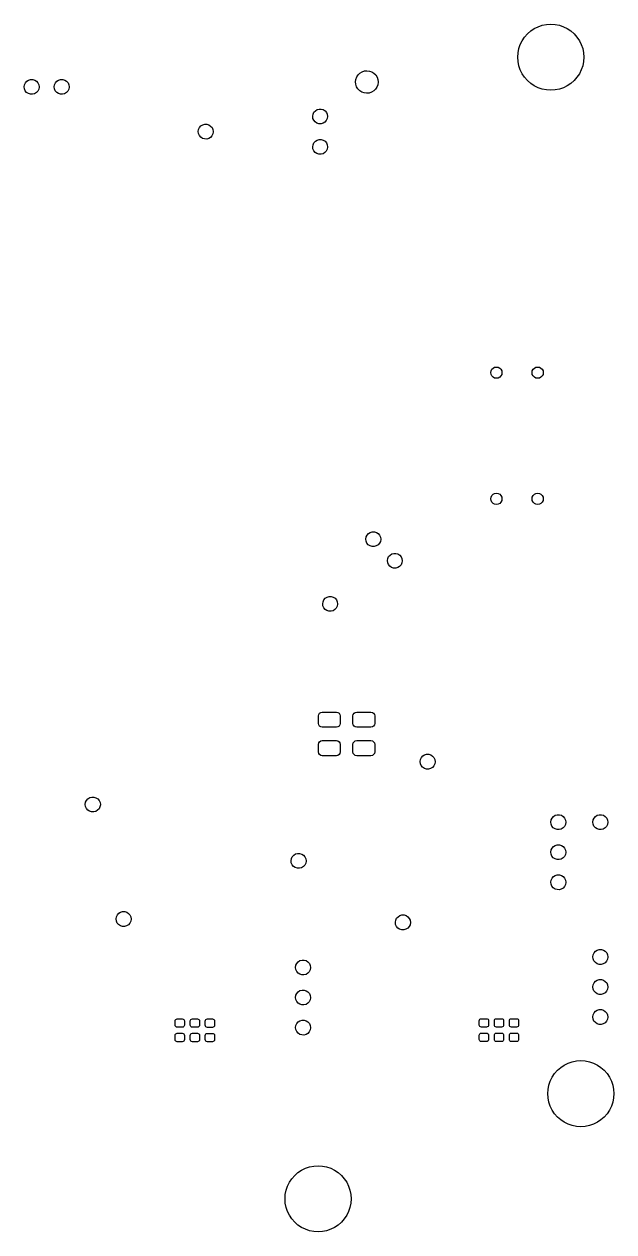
# Model space of a CAD drawing. Extents: x 1.04 to 4.2, y -7.23 to -4.07.
# Drawn here: x 2.655 to 4.201, y -7.232 to -4.067 of the extents above; entities that cross this region are included whole.
import ezdxf

# ---------------------------------------------------------------- set-up
doc = ezdxf.new("R2010")
doc.units = 0
doc.header["$MEASUREMENT"] = 0
doc.layers.add('BLACK', color=7, linetype='CONTINUOUS')

msp = doc.modelspace()

# ---------------------------------------------------------------- linework, layer by layer
at = {"layer": 'BLACK', "linetype": 'CONTINUOUS'}
for p, q in [((3.98271, -4.08483), (3.99213, -4.07853)), ((3.99213, -4.07853), (4.00229, -4.07352)), ((4.00229, -4.07352), (4.01302, -4.06988)), ((4.01302, -4.06988), (4.02413, -4.06767)), ((4.02413, -4.06767), (4.03543, -4.06693)), ((4.03543, -4.06693), (4.04674, -4.06767)), ((4.04674, -4.06767), (4.05785, -4.06988)), ((4.05785, -4.06988), (4.06858, -4.07352)), ((4.06858, -4.07352), (4.07874, -4.07853)), ((4.07874, -4.07853), (4.08816, -4.08483)), ((3.95541, -4.1204), (3.96042, -4.11024)), ((3.96042, -4.11024), (3.96672, -4.10082)), ((3.96672, -4.10082), (3.97419, -4.0923)), ((3.97419, -4.0923), (3.98271, -4.08483)), ((4.08816, -4.08483), (4.09668, -4.0923)), ((4.09668, -4.0923), (4.10415, -4.10082)), ((4.10415, -4.10082), (4.11044, -4.11024)), ((4.11044, -4.11024), (4.11545, -4.1204)), ((3.94882, -4.15354), (3.94956, -4.14224)), ((3.94956, -4.14224), (3.95177, -4.13113)), ((3.95177, -4.13113), (3.95541, -4.1204)), ((4.11545, -4.1204), (4.1191, -4.13113)), ((4.1191, -4.13113), (4.12131, -4.14224)), ((4.12131, -4.14224), (4.12205, -4.15354)), ((3.94956, -4.16485), (3.94882, -4.15354)), ((3.95177, -4.17596), (3.94956, -4.16485)), ((3.95541, -4.18669), (3.95177, -4.17596)), ((4.1191, -4.17596), (4.11545, -4.18669)), ((4.12131, -4.16485), (4.1191, -4.17596)), ((4.12205, -4.15354), (4.12131, -4.16485)), ((3.52445, -4.21156), (3.5267, -4.20537)), ((3.5267, -4.20537), (3.53027, -4.19984)), ((3.53027, -4.19984), (3.53497, -4.19524)), ((3.53497, -4.19524), (3.54058, -4.19179)), ((3.54058, -4.19179), (3.54681, -4.18967)), ((3.54681, -4.18967), (3.55336, -4.18898)), ((3.55336, -4.18898), (3.55989, -4.18976)), ((3.55989, -4.18976), (3.56609, -4.19196)), ((3.56609, -4.19196), (3.57165, -4.19549)), ((3.57165, -4.19549), (3.57629, -4.20016)), ((3.57629, -4.20016), (3.57978, -4.20575)), ((3.57978, -4.20575), (3.58194, -4.21196)), ((3.96042, -4.19685), (3.95541, -4.18669)), ((3.96672, -4.20627), (3.96042, -4.19685)), ((3.97419, -4.21479), (3.96672, -4.20627)), ((4.10415, -4.20627), (4.09668, -4.21479)), ((4.11044, -4.19685), (4.10415, -4.20627)), ((4.11545, -4.18669), (4.11044, -4.19685)), ((2.65453, -4.23106), (2.65539, -4.22554)), ((2.65525, -4.23659), (2.65453, -4.23106)), ((2.6575, -4.2417), (2.65525, -4.23659)), ((2.65539, -4.22554), (2.65776, -4.22049)), ((2.65776, -4.22049), (2.66145, -4.21631)), ((2.66145, -4.21631), (2.66617, -4.21333)), ((2.66617, -4.21333), (2.67154, -4.2118)), ((2.67154, -4.2118), (2.67712, -4.21183)), ((2.67712, -4.21183), (2.68247, -4.21343)), ((2.68247, -4.21343), (2.68715, -4.21647)), ((2.68715, -4.21647), (2.6908, -4.22069)), ((2.69297, -4.23728), (2.69053, -4.24231)), ((2.6908, -4.22069), (2.69311, -4.22577)), ((2.69389, -4.23178), (2.69297, -4.23728)), ((2.69311, -4.22577), (2.6939, -4.2313)), ((2.6939, -4.2313), (2.69389, -4.23178)), ((2.73327, -4.23106), (2.73413, -4.22554)), ((2.73399, -4.23659), (2.73327, -4.23106)), ((2.73624, -4.2417), (2.73399, -4.23659)), ((2.73413, -4.22554), (2.7365, -4.22049)), ((2.7365, -4.22049), (2.74019, -4.21631)), ((2.74019, -4.21631), (2.74491, -4.21333)), ((2.74491, -4.21333), (2.75028, -4.2118)), ((2.75028, -4.2118), (2.75586, -4.21183)), ((2.75586, -4.21183), (2.76121, -4.21343)), ((2.76121, -4.21343), (2.76589, -4.21647)), ((2.76589, -4.21647), (2.76954, -4.22069)), ((2.77171, -4.23728), (2.76927, -4.24231)), ((2.76954, -4.22069), (2.77185, -4.22577)), ((2.77263, -4.23178), (2.77171, -4.23728)), ((2.77185, -4.22577), (2.77264, -4.2313)), ((2.77264, -4.2313), (2.77263, -4.23178)), ((3.52362, -4.21809), (3.52445, -4.21156)), ((3.52427, -4.22464), (3.52362, -4.21809)), ((3.52635, -4.23089), (3.52427, -4.22464)), ((3.52976, -4.23652), (3.52635, -4.23089)), ((3.53433, -4.24126), (3.52976, -4.23652)), ((3.53984, -4.24486), (3.53433, -4.24126)), ((3.57577, -4.23748), (3.571, -4.24202)), ((3.57941, -4.232), (3.57577, -4.23748)), ((3.58175, -4.22585), (3.57941, -4.232)), ((3.58267, -4.21933), (3.58175, -4.22585)), ((3.58194, -4.21196), (3.58268, -4.2185)), ((3.58268, -4.2185), (3.58267, -4.21933)), ((3.98271, -4.22226), (3.97419, -4.21479)), ((3.99213, -4.22855), (3.98271, -4.22226)), ((4.00229, -4.23356), (3.99213, -4.22855)), ((4.01302, -4.23721), (4.00229, -4.23356)), ((4.02413, -4.23942), (4.01302, -4.23721)), ((4.03543, -4.24016), (4.02413, -4.23942)), ((4.04674, -4.23942), (4.03543, -4.24016)), ((4.05785, -4.23721), (4.04674, -4.23942)), ((4.06858, -4.23356), (4.05785, -4.23721)), ((4.07874, -4.22855), (4.06858, -4.23356)), ((4.08816, -4.22226), (4.07874, -4.22855)), ((4.09668, -4.21479), (4.08816, -4.22226)), ((2.66109, -4.24597), (2.6575, -4.2417)), ((2.66574, -4.24907), (2.66109, -4.24597)), ((2.67107, -4.25073), (2.66574, -4.24907)), ((2.67665, -4.25083), (2.67107, -4.25073)), ((2.68203, -4.24937), (2.67665, -4.25083)), ((2.68679, -4.24644), (2.68203, -4.24937)), ((2.69053, -4.24231), (2.68679, -4.24644)), ((2.73983, -4.24597), (2.73624, -4.2417)), ((2.74448, -4.24907), (2.73983, -4.24597)), ((2.74981, -4.25073), (2.74448, -4.24907)), ((2.75539, -4.25083), (2.74981, -4.25073)), ((2.76077, -4.24937), (2.75539, -4.25083)), ((2.76553, -4.24644), (2.76077, -4.24937)), ((2.76927, -4.24231), (2.76553, -4.24644)), ((3.54601, -4.24715), (3.53984, -4.24486)), ((3.55253, -4.24803), (3.54601, -4.24715)), ((3.55909, -4.24743), (3.55253, -4.24803)), ((3.56535, -4.24539), (3.55909, -4.24743)), ((3.571, -4.24202), (3.56535, -4.24539)), ((3.4112, -4.30843), (3.41205, -4.30297)), ((3.41205, -4.30297), (3.4144, -4.29796)), ((3.4144, -4.29796), (3.41807, -4.29381)), ((3.41807, -4.29381), (3.42274, -4.29086)), ((3.42274, -4.29086), (3.42806, -4.28934)), ((3.42806, -4.28934), (3.43359, -4.28938)), ((3.43359, -4.28938), (3.43889, -4.29096)), ((3.43889, -4.29096), (3.44353, -4.29397)), ((3.44353, -4.29397), (3.44714, -4.29816)), ((3.44714, -4.29816), (3.44943, -4.3032)), ((3.44943, -4.3032), (3.45022, -4.30867)), ((3.1144, -4.33792), (3.11807, -4.33378)), ((3.11807, -4.33378), (3.12274, -4.33082)), ((3.12274, -4.33082), (3.12806, -4.3293)), ((3.12806, -4.3293), (3.13359, -4.32934)), ((3.13359, -4.32934), (3.13889, -4.33092)), ((3.13889, -4.33092), (3.14353, -4.33393)), ((3.14353, -4.33393), (3.14714, -4.33812)), ((3.41192, -4.31392), (3.4112, -4.30843)), ((3.41415, -4.31898), (3.41192, -4.31392)), ((3.41771, -4.32321), (3.41415, -4.31898)), ((3.42231, -4.32628), (3.41771, -4.32321)), ((3.42759, -4.32793), (3.42231, -4.32628)), ((3.43312, -4.32803), (3.42759, -4.32793)), ((3.43846, -4.32657), (3.43312, -4.32803)), ((3.44317, -4.32368), (3.43846, -4.32657)), ((3.44688, -4.31958), (3.44317, -4.32368)), ((3.44929, -4.3146), (3.44688, -4.31958)), ((3.45021, -4.30915), (3.44929, -4.3146)), ((3.45022, -4.30867), (3.45021, -4.30915)), ((3.1112, -4.34839), (3.11205, -4.34293)), ((3.11192, -4.35388), (3.1112, -4.34839)), ((3.11415, -4.35894), (3.11192, -4.35388)), ((3.11205, -4.34293), (3.1144, -4.33792)), ((3.11771, -4.36317), (3.11415, -4.35894)), ((3.12231, -4.36624), (3.11771, -4.36317)), ((3.12759, -4.36789), (3.12231, -4.36624)), ((3.13312, -4.36799), (3.12759, -4.36789)), ((3.13846, -4.36653), (3.13312, -4.36799)), ((3.14317, -4.36364), (3.13846, -4.36653)), ((3.14688, -4.35954), (3.14317, -4.36364)), ((3.14929, -4.35456), (3.14688, -4.35954)), ((3.14714, -4.33812), (3.14943, -4.34316)), ((3.15021, -4.34911), (3.14929, -4.35456)), ((3.14943, -4.34316), (3.15022, -4.34863)), ((3.15022, -4.34863), (3.15021, -4.34911)), ((3.4112, -4.38835), (3.41205, -4.38289)), ((3.41192, -4.39384), (3.4112, -4.38835)), ((3.41415, -4.3989), (3.41192, -4.39384)), ((3.41205, -4.38289), (3.4144, -4.37788)), ((3.41771, -4.40313), (3.41415, -4.3989)), ((3.4144, -4.37788), (3.41807, -4.37374)), ((3.41807, -4.37374), (3.42274, -4.37078)), ((3.42274, -4.37078), (3.42806, -4.36926)), ((3.42806, -4.36926), (3.43359, -4.3693)), ((3.43359, -4.3693), (3.43889, -4.37088)), ((3.43889, -4.37088), (3.44353, -4.37389)), ((3.44688, -4.3995), (3.44317, -4.4036)), ((3.44353, -4.37389), (3.44714, -4.37808)), ((3.44929, -4.39452), (3.44688, -4.3995)), ((3.44714, -4.37808), (3.44943, -4.38312)), ((3.45021, -4.38907), (3.44929, -4.39452)), ((3.44943, -4.38312), (3.45022, -4.38859)), ((3.45022, -4.38859), (3.45021, -4.38907)), ((3.42231, -4.4062), (3.41771, -4.40313)), ((3.42759, -4.40785), (3.42231, -4.4062)), ((3.43312, -4.40795), (3.42759, -4.40785)), ((3.43846, -4.4065), (3.43312, -4.40795)), ((3.44317, -4.4036), (3.43846, -4.4065)), ((3.88077, -4.97164), (3.88404, -4.96837)), ((3.88404, -4.96837), (3.88815, -4.96627)), ((3.88815, -4.96627), (3.89272, -4.96555)), ((3.89272, -4.96555), (3.89728, -4.96627)), ((3.89728, -4.96627), (3.90139, -4.96837)), ((3.90139, -4.96837), (3.90466, -4.97164)), ((3.98904, -4.97164), (3.99231, -4.96837)), ((3.99231, -4.96837), (3.99642, -4.96627)), ((3.99642, -4.96627), (4.00098, -4.96555)), ((4.00098, -4.96555), (4.00555, -4.96627)), ((4.00555, -4.96627), (4.00966, -4.96837)), ((4.00966, -4.96837), (4.01293, -4.97164)), ((3.87795, -4.98031), (3.87868, -4.97575)), ((3.87868, -4.98488), (3.87795, -4.98031)), ((3.87868, -4.97575), (3.88077, -4.97164)), ((3.88077, -4.98899), (3.87868, -4.98488)), ((3.88404, -4.99226), (3.88077, -4.98899)), ((3.88815, -4.99436), (3.88404, -4.99226)), ((3.89272, -4.99508), (3.88815, -4.99436)), ((3.89728, -4.99436), (3.89272, -4.99508)), ((3.90139, -4.99226), (3.89728, -4.99436)), ((3.90466, -4.98899), (3.90139, -4.99226)), ((3.90466, -4.97164), (3.90676, -4.97575)), ((3.90676, -4.98488), (3.90466, -4.98899)), ((3.90676, -4.97575), (3.90748, -4.98031)), ((3.90748, -4.98031), (3.90676, -4.98488)), ((3.98622, -4.98031), (3.98694, -4.97575)), ((3.98694, -4.98488), (3.98622, -4.98031)), ((3.98694, -4.97575), (3.98904, -4.97164)), ((3.98904, -4.98899), (3.98694, -4.98488)), ((3.99231, -4.99226), (3.98904, -4.98899)), ((3.99642, -4.99436), (3.99231, -4.99226)), ((4.00098, -4.99508), (3.99642, -4.99436)), ((4.00555, -4.99436), (4.00098, -4.99508)), ((4.00966, -4.99226), (4.00555, -4.99436)), ((4.01293, -4.98899), (4.00966, -4.99226)), ((4.01293, -4.97164), (4.01503, -4.97575)), ((4.01503, -4.98488), (4.01293, -4.98899)), ((4.01503, -4.97575), (4.01575, -4.98031)), ((4.01575, -4.98031), (4.01503, -4.98488)), ((3.87795, -5.31102), (3.87868, -5.30646)), ((3.87868, -5.31559), (3.87795, -5.31102)), ((3.87868, -5.30646), (3.88077, -5.30235)), ((3.88077, -5.3197), (3.87868, -5.31559)), ((3.88077, -5.30235), (3.88404, -5.29908)), ((3.88404, -5.29908), (3.88815, -5.29698)), ((3.88815, -5.29698), (3.89272, -5.29626)), ((3.89272, -5.29626), (3.89728, -5.29698)), ((3.89728, -5.29698), (3.90139, -5.29908)), ((3.90139, -5.29908), (3.90466, -5.30235)), ((3.90466, -5.30235), (3.90676, -5.30646)), ((3.90676, -5.31559), (3.90466, -5.3197)), ((3.90676, -5.30646), (3.90748, -5.31102)), ((3.90748, -5.31102), (3.90676, -5.31559)), ((3.98622, -5.31102), (3.98694, -5.30646)), ((3.98694, -5.31559), (3.98622, -5.31102)), ((3.98694, -5.30646), (3.98904, -5.30235)), ((3.98904, -5.3197), (3.98694, -5.31559)), ((3.98904, -5.30235), (3.99231, -5.29908)), ((3.99231, -5.29908), (3.99642, -5.29698)), ((3.99642, -5.29698), (4.00098, -5.29626)), ((4.00098, -5.29626), (4.00555, -5.29698)), ((4.00555, -5.29698), (4.00966, -5.29908)), ((4.00966, -5.29908), (4.01293, -5.30235)), ((4.01293, -5.30235), (4.01503, -5.30646)), ((4.01503, -5.31559), (4.01293, -5.3197)), ((4.01503, -5.30646), (4.01575, -5.31102)), ((4.01575, -5.31102), (4.01503, -5.31559)), ((3.88404, -5.32297), (3.88077, -5.3197)), ((3.88815, -5.32506), (3.88404, -5.32297)), ((3.89272, -5.32579), (3.88815, -5.32506)), ((3.89728, -5.32506), (3.89272, -5.32579)), ((3.90139, -5.32297), (3.89728, -5.32506)), ((3.90466, -5.3197), (3.90139, -5.32297)), ((3.99231, -5.32297), (3.98904, -5.3197)), ((3.99642, -5.32506), (3.99231, -5.32297)), ((4.00098, -5.32579), (3.99642, -5.32506)), ((4.00555, -5.32506), (4.00098, -5.32579)), ((4.00966, -5.32297), (4.00555, -5.32506)), ((4.01293, -5.3197), (4.00966, -5.32297)), ((3.55051, -5.41654), (3.55136, -5.41108)), ((3.55136, -5.41108), (3.55371, -5.40607)), ((3.55371, -5.40607), (3.55737, -5.40192)), ((3.55737, -5.40192), (3.56205, -5.39897)), ((3.56205, -5.39897), (3.56737, -5.39745)), ((3.56737, -5.39745), (3.5729, -5.39749)), ((3.5729, -5.39749), (3.5782, -5.39907)), ((3.5782, -5.39907), (3.58284, -5.40208)), ((3.58284, -5.40208), (3.58645, -5.40627)), ((3.58645, -5.40627), (3.58874, -5.41131)), ((3.58874, -5.41131), (3.58952, -5.41678)), ((3.55122, -5.42203), (3.55051, -5.41654)), ((3.55345, -5.42709), (3.55122, -5.42203)), ((3.55701, -5.43132), (3.55345, -5.42709)), ((3.56161, -5.43439), (3.55701, -5.43132)), ((3.56689, -5.43604), (3.56161, -5.43439)), ((3.57242, -5.43614), (3.56689, -5.43604)), ((3.57776, -5.43468), (3.57242, -5.43614)), ((3.58247, -5.43179), (3.57776, -5.43468)), ((3.58619, -5.42769), (3.58247, -5.43179)), ((3.5886, -5.42271), (3.58619, -5.42769)), ((3.58952, -5.41726), (3.5886, -5.42271)), ((3.58952, -5.41678), (3.58952, -5.41726)), ((3.60702, -5.47306), (3.60787, -5.46759)), ((3.60774, -5.47854), (3.60702, -5.47306)), ((3.60787, -5.46759), (3.61022, -5.46258)), ((3.61022, -5.46258), (3.61388, -5.45844)), ((3.61388, -5.45844), (3.61856, -5.45549)), ((3.61856, -5.45549), (3.62388, -5.45397)), ((3.62388, -5.45397), (3.62941, -5.454)), ((3.62941, -5.454), (3.63471, -5.45558)), ((3.63471, -5.45558), (3.63935, -5.45859)), ((3.63935, -5.45859), (3.64296, -5.46278)), ((3.64296, -5.46278), (3.64525, -5.46782)), ((3.64603, -5.47377), (3.64511, -5.47922)), ((3.64525, -5.46782), (3.64603, -5.47329)), ((3.64603, -5.47329), (3.64603, -5.47377)), ((3.60996, -5.4836), (3.60774, -5.47854)), ((3.61352, -5.48784), (3.60996, -5.4836)), ((3.61813, -5.4909), (3.61352, -5.48784)), ((3.62341, -5.49255), (3.61813, -5.4909)), ((3.62894, -5.49265), (3.62341, -5.49255)), ((3.63427, -5.4912), (3.62894, -5.49265)), ((3.63899, -5.4883), (3.63427, -5.4912)), ((3.6427, -5.4842), (3.63899, -5.4883)), ((3.64511, -5.47922), (3.6427, -5.4842)), ((3.4442, -5.5716), (3.44888, -5.56865)), ((3.44888, -5.56865), (3.4542, -5.56713)), ((3.4542, -5.56713), (3.45973, -5.56717)), ((3.45973, -5.56717), (3.46503, -5.56875)), ((3.46503, -5.56875), (3.46967, -5.57176)), ((3.43734, -5.58622), (3.43819, -5.58076)), ((3.43806, -5.5917), (3.43734, -5.58622)), ((3.44029, -5.59677), (3.43806, -5.5917)), ((3.43819, -5.58076), (3.44054, -5.57575)), ((3.44385, -5.601), (3.44029, -5.59677)), ((3.44054, -5.57575), (3.4442, -5.5716)), ((3.44845, -5.60407), (3.44385, -5.601)), ((3.46931, -5.60147), (3.4646, -5.60436)), ((3.47302, -5.59737), (3.46931, -5.60147)), ((3.46967, -5.57176), (3.47328, -5.57595)), ((3.47543, -5.59239), (3.47302, -5.59737)), ((3.47328, -5.57595), (3.47557, -5.58098)), ((3.47635, -5.58694), (3.47543, -5.59239)), ((3.47557, -5.58098), (3.47636, -5.58646)), ((3.47636, -5.58646), (3.47635, -5.58694)), ((3.45373, -5.60572), (3.44845, -5.60407)), ((3.45926, -5.60582), (3.45373, -5.60572)), ((3.4646, -5.60436), (3.45926, -5.60582)), ((3.42618, -5.87992), (3.42693, -5.87615)), ((3.42618, -5.89961), (3.42618, -5.87992)), ((3.42693, -5.87615), (3.42906, -5.87296)), ((3.42906, -5.87296), (3.43226, -5.87083)), ((3.43226, -5.87083), (3.43602, -5.87008)), ((3.43602, -5.87008), (3.47343, -5.87008)), ((3.47343, -5.87008), (3.47719, -5.87083)), ((3.47719, -5.87083), (3.48038, -5.87296)), ((3.48038, -5.87296), (3.48252, -5.87615)), ((3.48252, -5.87615), (3.48327, -5.87992)), ((3.48327, -5.87992), (3.48327, -5.89961)), ((3.51673, -5.87992), (3.51748, -5.87615)), ((3.51673, -5.89961), (3.51673, -5.87992)), ((3.51748, -5.87615), (3.51962, -5.87296)), ((3.51962, -5.87296), (3.52281, -5.87083)), ((3.52281, -5.87083), (3.52657, -5.87008)), ((3.52657, -5.87008), (3.56398, -5.87008)), ((3.56398, -5.87008), (3.56774, -5.87083)), ((3.56774, -5.87083), (3.57094, -5.87296)), ((3.57094, -5.87296), (3.57307, -5.87615)), ((3.57307, -5.87615), (3.57382, -5.87992)), ((3.57382, -5.87992), (3.57382, -5.89961)), ((3.42693, -5.90337), (3.42618, -5.89961)), ((3.42906, -5.90657), (3.42693, -5.90337)), ((3.43226, -5.9087), (3.42906, -5.90657)), ((3.43602, -5.90945), (3.43226, -5.9087)), ((3.47343, -5.90945), (3.43602, -5.90945)), ((3.47719, -5.9087), (3.47343, -5.90945)), ((3.48038, -5.90657), (3.47719, -5.9087)), ((3.48252, -5.90337), (3.48038, -5.90657)), ((3.48327, -5.89961), (3.48252, -5.90337)), ((3.51748, -5.90337), (3.51673, -5.89961)), ((3.51962, -5.90657), (3.51748, -5.90337)), ((3.52281, -5.9087), (3.51962, -5.90657)), ((3.52657, -5.90945), (3.52281, -5.9087)), ((3.56398, -5.90945), (3.52657, -5.90945)), ((3.56774, -5.9087), (3.56398, -5.90945)), ((3.57094, -5.90657), (3.56774, -5.9087)), ((3.57307, -5.90337), (3.57094, -5.90657)), ((3.57382, -5.89961), (3.57307, -5.90337)), ((3.42693, -5.95096), (3.42906, -5.94776)), ((3.42906, -5.94776), (3.43226, -5.94563)), ((3.43226, -5.94563), (3.43602, -5.94488)), ((3.43602, -5.94488), (3.47343, -5.94488)), ((3.47343, -5.94488), (3.47719, -5.94563)), ((3.47719, -5.94563), (3.48038, -5.94776)), ((3.48038, -5.94776), (3.48252, -5.95096)), ((3.51748, -5.95096), (3.51962, -5.94776)), ((3.51962, -5.94776), (3.52281, -5.94563)), ((3.52281, -5.94563), (3.52657, -5.94488)), ((3.52657, -5.94488), (3.56398, -5.94488)), ((3.56398, -5.94488), (3.56774, -5.94563)), ((3.56774, -5.94563), (3.57094, -5.94776)), ((3.57094, -5.94776), (3.57307, -5.95096)), ((3.42618, -5.95472), (3.42693, -5.95096)), ((3.42618, -5.97441), (3.42618, -5.95472)), ((3.42693, -5.97818), (3.42618, -5.97441)), ((3.42906, -5.98137), (3.42693, -5.97818)), ((3.43226, -5.9835), (3.42906, -5.98137)), ((3.48038, -5.98137), (3.47719, -5.9835)), ((3.48252, -5.97818), (3.48038, -5.98137)), ((3.48252, -5.95096), (3.48327, -5.95472)), ((3.48327, -5.97441), (3.48252, -5.97818)), ((3.48327, -5.95472), (3.48327, -5.97441)), ((3.51673, -5.95472), (3.51748, -5.95096)), ((3.51673, -5.97441), (3.51673, -5.95472)), ((3.51748, -5.97818), (3.51673, -5.97441)), ((3.51962, -5.98137), (3.51748, -5.97818)), ((3.52281, -5.9835), (3.51962, -5.98137)), ((3.57094, -5.98137), (3.56774, -5.9835)), ((3.57307, -5.97818), (3.57094, -5.98137)), ((3.57307, -5.95096), (3.57382, -5.95472)), ((3.57382, -5.97441), (3.57307, -5.97818)), ((3.57382, -5.95472), (3.57382, -5.97441)), ((3.69984, -5.98501), (3.70456, -5.98203)), ((3.70456, -5.98203), (3.70993, -5.9805)), ((3.70993, -5.9805), (3.71551, -5.98053)), ((3.71551, -5.98053), (3.72086, -5.98213)), ((3.72086, -5.98213), (3.72554, -5.98517)), ((3.43602, -5.98425), (3.43226, -5.9835)), ((3.47343, -5.98425), (3.43602, -5.98425)), ((3.47719, -5.9835), (3.47343, -5.98425)), ((3.52657, -5.98425), (3.52281, -5.9835)), ((3.56398, -5.98425), (3.52657, -5.98425)), ((3.56774, -5.9835), (3.56398, -5.98425)), ((3.69291, -5.99976), (3.69377, -5.99424)), ((3.69364, -6.00529), (3.69291, -5.99976)), ((3.69589, -6.0104), (3.69364, -6.00529)), ((3.69377, -5.99424), (3.69615, -5.98919)), ((3.69948, -6.01467), (3.69589, -6.0104)), ((3.69615, -5.98919), (3.69984, -5.98501)), ((3.72892, -6.01101), (3.72517, -6.01515)), ((3.72554, -5.98517), (3.72918, -5.98939)), ((3.73135, -6.00598), (3.72892, -6.01101)), ((3.72918, -5.98939), (3.73149, -5.99448)), ((3.73228, -6.00048), (3.73135, -6.00598)), ((3.73149, -5.99448), (3.73228, -6)), ((3.73228, -6), (3.73228, -6.00048)), ((3.70412, -6.01777), (3.69948, -6.01467)), ((3.70945, -6.01943), (3.70412, -6.01777)), ((3.71503, -6.01953), (3.70945, -6.01943)), ((3.72042, -6.01807), (3.71503, -6.01953)), ((3.72517, -6.01515), (3.72042, -6.01807)), ((2.81496, -6.11196), (2.81582, -6.10645)), ((2.81582, -6.10645), (2.81819, -6.1014)), ((2.81819, -6.1014), (2.82189, -6.09721)), ((2.82189, -6.09721), (2.82661, -6.09424)), ((2.82661, -6.09424), (2.83197, -6.0927)), ((2.83197, -6.0927), (2.83756, -6.09274)), ((2.83756, -6.09274), (2.8429, -6.09434)), ((2.8429, -6.09434), (2.84759, -6.09737)), ((2.84759, -6.09737), (2.85123, -6.1016)), ((2.85123, -6.1016), (2.85354, -6.10668)), ((2.85354, -6.10668), (2.85433, -6.1122)), ((2.81569, -6.1175), (2.81496, -6.11196)), ((2.81793, -6.12261), (2.81569, -6.1175)), ((2.82152, -6.12688), (2.81793, -6.12261)), ((2.82617, -6.12997), (2.82152, -6.12688)), ((2.8315, -6.13164), (2.82617, -6.12997)), ((2.83708, -6.13174), (2.8315, -6.13164)), ((2.84246, -6.13027), (2.83708, -6.13174)), ((2.84722, -6.12735), (2.84246, -6.13027)), ((2.85097, -6.12321), (2.84722, -6.12735)), ((2.8534, -6.11819), (2.85097, -6.12321)), ((2.85432, -6.11269), (2.8534, -6.11819)), ((2.85433, -6.1122), (2.85432, -6.11269)), ((4.04236, -6.14347), (4.04708, -6.1405)), ((4.04708, -6.1405), (4.05245, -6.13896)), ((4.05245, -6.13896), (4.05803, -6.139)), ((4.05803, -6.139), (4.06338, -6.14059)), ((4.06338, -6.14059), (4.06806, -6.14363)), ((4.1526, -6.14347), (4.15732, -6.1405)), ((4.15732, -6.1405), (4.16268, -6.13896)), ((4.16268, -6.13896), (4.16826, -6.139)), ((4.16826, -6.139), (4.17361, -6.14059)), ((4.17361, -6.14059), (4.17829, -6.14363)), ((4.03543, -6.15822), (4.03629, -6.15271)), ((4.03616, -6.16376), (4.03543, -6.15822)), ((4.03841, -6.16887), (4.03616, -6.16376)), ((4.03629, -6.15271), (4.03867, -6.14766)), ((4.042, -6.17314), (4.03841, -6.16887)), ((4.03867, -6.14766), (4.04236, -6.14347)), ((4.07144, -6.16947), (4.06769, -6.17361)), ((4.06806, -6.14363), (4.0717, -6.14786)), ((4.07387, -6.16445), (4.07144, -6.16947)), ((4.0717, -6.14786), (4.07401, -6.15294)), ((4.0748, -6.15895), (4.07387, -6.16445)), ((4.07401, -6.15294), (4.0748, -6.15846)), ((4.0748, -6.15846), (4.0748, -6.15895)), ((4.14567, -6.15822), (4.14653, -6.15271)), ((4.14639, -6.16376), (4.14567, -6.15822)), ((4.14864, -6.16887), (4.14639, -6.16376)), ((4.14653, -6.15271), (4.1489, -6.14766)), ((4.15223, -6.17314), (4.14864, -6.16887)), ((4.1489, -6.14766), (4.1526, -6.14347)), ((4.18167, -6.16947), (4.17793, -6.17361)), ((4.17829, -6.14363), (4.18194, -6.14786)), ((4.18411, -6.16445), (4.18167, -6.16947)), ((4.18194, -6.14786), (4.18425, -6.15294)), ((4.18503, -6.15895), (4.18411, -6.16445)), ((4.18425, -6.15294), (4.18504, -6.15846)), ((4.18504, -6.15846), (4.18503, -6.15895)), ((4.04664, -6.17623), (4.042, -6.17314)), ((4.05197, -6.1779), (4.04664, -6.17623)), ((4.05755, -6.178), (4.05197, -6.1779)), ((4.06294, -6.17653), (4.05755, -6.178)), ((4.06769, -6.17361), (4.06294, -6.17653)), ((4.15688, -6.17623), (4.15223, -6.17314)), ((4.16221, -6.1779), (4.15688, -6.17623)), ((4.16779, -6.178), (4.16221, -6.1779)), ((4.17317, -6.17653), (4.16779, -6.178)), ((4.17793, -6.17361), (4.17317, -6.17653)), ((4.03543, -6.23696), (4.03629, -6.23145)), ((4.03629, -6.23145), (4.03867, -6.2264)), ((4.03867, -6.2264), (4.04236, -6.22221)), ((4.04236, -6.22221), (4.04708, -6.21924)), ((4.04708, -6.21924), (4.05245, -6.2177)), ((4.05245, -6.2177), (4.05803, -6.21774)), ((4.05803, -6.21774), (4.06338, -6.21934)), ((4.06338, -6.21934), (4.06806, -6.22237)), ((4.06806, -6.22237), (4.0717, -6.2266)), ((4.0717, -6.2266), (4.07401, -6.23168)), ((4.07401, -6.23168), (4.0748, -6.2372)), ((3.35433, -6.2596), (3.35519, -6.25409)), ((3.35506, -6.26514), (3.35433, -6.2596)), ((3.3573, -6.27024), (3.35506, -6.26514)), ((3.35519, -6.25409), (3.35756, -6.24904)), ((3.35756, -6.24904), (3.36126, -6.24485)), ((3.36126, -6.24485), (3.36598, -6.24187)), ((3.36598, -6.24187), (3.37134, -6.24034)), ((3.37134, -6.24034), (3.37693, -6.24037)), ((3.37693, -6.24037), (3.38227, -6.24197)), ((3.38227, -6.24197), (3.38696, -6.24501)), ((3.38696, -6.24501), (3.3906, -6.24924)), ((3.39277, -6.26583), (3.39034, -6.27085)), ((3.3906, -6.24924), (3.39291, -6.25432)), ((3.39369, -6.26032), (3.39277, -6.26583)), ((3.39291, -6.25432), (3.3937, -6.25984)), ((3.3937, -6.25984), (3.39369, -6.26032)), ((4.03616, -6.2425), (4.03543, -6.23696)), ((4.03841, -6.24761), (4.03616, -6.2425)), ((4.042, -6.25188), (4.03841, -6.24761)), ((4.04664, -6.25497), (4.042, -6.25188)), ((4.05197, -6.25664), (4.04664, -6.25497)), ((4.05755, -6.25674), (4.05197, -6.25664)), ((4.06294, -6.25527), (4.05755, -6.25674)), ((4.06769, -6.25235), (4.06294, -6.25527)), ((4.07144, -6.24821), (4.06769, -6.25235)), ((4.07387, -6.24319), (4.07144, -6.24821)), ((4.0748, -6.23769), (4.07387, -6.24319)), ((4.0748, -6.2372), (4.0748, -6.23769)), ((3.3609, -6.27452), (3.3573, -6.27024)), ((3.36554, -6.27761), (3.3609, -6.27452)), ((3.37087, -6.27927), (3.36554, -6.27761)), ((3.37645, -6.27938), (3.37087, -6.27927)), ((3.38183, -6.27791), (3.37645, -6.27938)), ((3.38659, -6.27499), (3.38183, -6.27791)), ((3.39034, -6.27085), (3.38659, -6.27499)), ((4.04236, -6.30095), (4.04708, -6.29798)), ((4.04708, -6.29798), (4.05245, -6.29644)), ((4.05245, -6.29644), (4.05803, -6.29648)), ((4.05803, -6.29648), (4.06338, -6.29808)), ((4.06338, -6.29808), (4.06806, -6.30111)), ((4.03543, -6.3157), (4.03629, -6.31019)), ((4.03616, -6.32124), (4.03543, -6.3157)), ((4.03841, -6.32635), (4.03616, -6.32124)), ((4.03629, -6.31019), (4.03867, -6.30514)), ((4.042, -6.33062), (4.03841, -6.32635)), ((4.03867, -6.30514), (4.04236, -6.30095)), ((4.04664, -6.33371), (4.042, -6.33062)), ((4.07144, -6.32695), (4.06769, -6.33109)), ((4.06806, -6.30111), (4.0717, -6.30534)), ((4.07387, -6.32193), (4.07144, -6.32695)), ((4.0717, -6.30534), (4.07401, -6.31042)), ((4.0748, -6.31643), (4.07387, -6.32193)), ((4.07401, -6.31042), (4.0748, -6.31594)), ((4.0748, -6.31594), (4.0748, -6.31643)), ((4.05197, -6.33538), (4.04664, -6.33371)), ((4.05755, -6.33548), (4.05197, -6.33538)), ((4.06294, -6.33401), (4.05755, -6.33548)), ((4.06769, -6.33109), (4.06294, -6.33401)), ((2.90732, -6.39443), (2.91268, -6.3929)), ((2.91268, -6.3929), (2.91826, -6.39293)), ((2.91826, -6.39293), (2.92361, -6.39453)), ((2.89567, -6.41216), (2.89653, -6.40665)), ((2.89639, -6.4177), (2.89567, -6.41216)), ((2.89864, -6.4228), (2.89639, -6.4177)), ((2.89653, -6.40665), (2.8989, -6.40159)), ((2.90223, -6.42708), (2.89864, -6.4228)), ((2.8989, -6.40159), (2.9026, -6.39741)), ((2.9026, -6.39741), (2.90732, -6.39443)), ((2.92361, -6.39453), (2.92829, -6.39757)), ((2.93167, -6.42341), (2.92793, -6.42755)), ((2.92829, -6.39757), (2.93194, -6.4018)), ((2.93411, -6.41839), (2.93167, -6.42341)), ((2.93194, -6.4018), (2.93425, -6.40688)), ((2.93503, -6.41288), (2.93411, -6.41839)), ((2.93425, -6.40688), (2.93504, -6.4124)), ((2.93504, -6.4124), (2.93503, -6.41288)), ((3.62795, -6.42102), (3.62881, -6.4155)), ((3.62868, -6.42655), (3.62795, -6.42102)), ((3.62881, -6.4155), (3.63118, -6.41045)), ((3.63118, -6.41045), (3.63488, -6.40627)), ((3.63488, -6.40627), (3.6396, -6.40329)), ((3.6396, -6.40329), (3.64497, -6.40176)), ((3.64497, -6.40176), (3.65055, -6.40179)), ((3.65055, -6.40179), (3.65589, -6.40339)), ((3.65589, -6.40339), (3.66058, -6.40643)), ((3.66058, -6.40643), (3.66422, -6.41065)), ((3.66422, -6.41065), (3.66653, -6.41573)), ((3.66732, -6.42174), (3.66639, -6.42724)), ((3.66653, -6.41573), (3.66732, -6.42126)), ((3.66732, -6.42126), (3.66732, -6.42174)), ((2.90688, -6.43017), (2.90223, -6.42708)), ((2.91221, -6.43183), (2.90688, -6.43017)), ((2.91779, -6.43194), (2.91221, -6.43183)), ((2.92317, -6.43047), (2.91779, -6.43194)), ((2.92793, -6.42755), (2.92317, -6.43047)), ((3.63093, -6.43166), (3.62868, -6.42655)), ((3.63452, -6.43593), (3.63093, -6.43166)), ((3.63916, -6.43903), (3.63452, -6.43593)), ((3.64449, -6.44069), (3.63916, -6.43903)), ((3.65007, -6.44079), (3.64449, -6.44069)), ((3.65546, -6.43933), (3.65007, -6.44079)), ((3.66021, -6.43641), (3.65546, -6.43933)), ((3.66396, -6.43227), (3.66021, -6.43641)), ((3.66639, -6.42724), (3.66396, -6.43227)), ((3.37779, -6.5214), (3.38316, -6.51987)), ((3.38316, -6.51987), (3.38874, -6.5199)), ((3.38874, -6.5199), (3.39408, -6.5215)), ((4.14567, -6.51157), (4.14653, -6.50606)), ((4.14639, -6.5171), (4.14567, -6.51157)), ((4.14864, -6.52221), (4.14639, -6.5171)), ((4.14653, -6.50606), (4.1489, -6.501)), ((4.1489, -6.501), (4.1526, -6.49682)), ((4.1526, -6.49682), (4.15732, -6.49384)), ((4.15732, -6.49384), (4.16268, -6.49231)), ((4.16268, -6.49231), (4.16826, -6.49234)), ((4.16826, -6.49234), (4.17361, -6.49394)), ((4.17361, -6.49394), (4.17829, -6.49698)), ((4.17829, -6.49698), (4.18194, -6.50121)), ((4.18411, -6.5178), (4.18167, -6.52282)), ((4.18194, -6.50121), (4.18425, -6.50629)), ((4.18503, -6.51229), (4.18411, -6.5178)), ((4.18425, -6.50629), (4.18504, -6.51181)), ((4.18504, -6.51181), (4.18503, -6.51229)), ((3.36614, -6.53913), (3.367, -6.53361)), ((3.36687, -6.54466), (3.36614, -6.53913)), ((3.36911, -6.54977), (3.36687, -6.54466)), ((3.367, -6.53361), (3.36937, -6.52856)), ((3.37271, -6.55404), (3.36911, -6.54977)), ((3.36937, -6.52856), (3.37307, -6.52438)), ((3.37307, -6.52438), (3.37779, -6.5214)), ((3.39408, -6.5215), (3.39877, -6.52454)), ((3.40215, -6.55038), (3.3984, -6.55452)), ((3.39877, -6.52454), (3.40241, -6.52876)), ((3.40458, -6.54535), (3.40215, -6.55038)), ((3.40241, -6.52876), (3.40472, -6.53385)), ((3.40551, -6.53985), (3.40458, -6.54535)), ((3.40472, -6.53385), (3.40551, -6.53937)), ((3.40551, -6.53937), (3.40551, -6.53985)), ((4.15223, -6.52649), (4.14864, -6.52221)), ((4.15688, -6.52958), (4.15223, -6.52649)), ((4.16221, -6.53124), (4.15688, -6.52958)), ((4.16779, -6.53135), (4.16221, -6.53124)), ((4.17317, -6.52988), (4.16779, -6.53135)), ((4.17793, -6.52696), (4.17317, -6.52988)), ((4.18167, -6.52282), (4.17793, -6.52696)), ((3.37735, -6.55714), (3.37271, -6.55404)), ((3.38268, -6.5588), (3.37735, -6.55714)), ((3.38826, -6.5589), (3.38268, -6.5588)), ((3.39364, -6.55744), (3.38826, -6.5589)), ((3.3984, -6.55452), (3.39364, -6.55744)), ((4.14653, -6.5848), (4.1489, -6.57974)), ((4.1489, -6.57974), (4.1526, -6.57556)), ((4.1526, -6.57556), (4.15732, -6.57258)), ((4.15732, -6.57258), (4.16268, -6.57105)), ((4.16268, -6.57105), (4.16826, -6.57108)), ((4.16826, -6.57108), (4.17361, -6.57268)), ((4.17361, -6.57268), (4.17829, -6.57572)), ((4.17829, -6.57572), (4.18194, -6.57995)), ((4.18194, -6.57995), (4.18425, -6.58503)), ((3.36614, -6.61787), (3.367, -6.61235)), ((3.367, -6.61235), (3.36937, -6.6073)), ((3.36937, -6.6073), (3.37307, -6.60312)), ((3.37307, -6.60312), (3.37779, -6.60014)), ((3.37779, -6.60014), (3.38316, -6.59861)), ((3.38316, -6.59861), (3.38874, -6.59864)), ((3.38874, -6.59864), (3.39408, -6.60024)), ((3.39408, -6.60024), (3.39877, -6.60328)), ((3.39877, -6.60328), (3.40241, -6.6075)), ((3.40241, -6.6075), (3.40472, -6.61259)), ((3.40472, -6.61259), (3.40551, -6.61811)), ((4.14567, -6.59031), (4.14653, -6.5848)), ((4.14639, -6.59584), (4.14567, -6.59031)), ((4.14864, -6.60095), (4.14639, -6.59584)), ((4.15223, -6.60523), (4.14864, -6.60095)), ((4.15688, -6.60832), (4.15223, -6.60523)), ((4.16221, -6.60998), (4.15688, -6.60832)), ((4.16779, -6.61009), (4.16221, -6.60998)), ((4.17317, -6.60862), (4.16779, -6.61009)), ((4.17793, -6.6057), (4.17317, -6.60862)), ((4.18167, -6.60156), (4.17793, -6.6057)), ((4.18411, -6.59654), (4.18167, -6.60156)), ((4.18503, -6.59103), (4.18411, -6.59654)), ((4.18425, -6.58503), (4.18504, -6.59055)), ((4.18504, -6.59055), (4.18503, -6.59103)), ((3.36687, -6.6234), (3.36614, -6.61787)), ((3.36911, -6.62851), (3.36687, -6.6234)), ((3.37271, -6.63278), (3.36911, -6.62851)), ((3.37735, -6.63588), (3.37271, -6.63278)), ((3.38268, -6.63754), (3.37735, -6.63588)), ((3.38826, -6.63764), (3.38268, -6.63754)), ((3.39364, -6.63618), (3.38826, -6.63764)), ((3.3984, -6.63326), (3.39364, -6.63618)), ((3.40215, -6.62912), (3.3984, -6.63326)), ((3.40458, -6.6241), (3.40215, -6.62912)), ((3.40551, -6.61859), (3.40458, -6.6241)), ((3.40551, -6.61811), (3.40551, -6.61859)), ((3.05039, -6.67953), (3.05081, -6.67742)), ((3.05081, -6.67742), (3.05201, -6.67563)), ((3.05201, -6.67563), (3.0538, -6.67444)), ((3.0538, -6.67444), (3.05591, -6.67402)), ((3.05591, -6.67402), (3.06929, -6.67402)), ((3.06929, -6.67402), (3.0714, -6.67444)), ((3.0714, -6.67444), (3.07319, -6.67563)), ((3.07319, -6.67563), (3.07438, -6.67742)), ((3.07438, -6.67742), (3.0748, -6.67953)), ((3.09016, -6.67953), (3.09058, -6.67742)), ((3.09058, -6.67742), (3.09177, -6.67563)), ((3.09177, -6.67563), (3.09356, -6.67444)), ((3.09356, -6.67444), (3.09567, -6.67402)), ((3.09567, -6.67402), (3.10906, -6.67402)), ((3.10906, -6.67402), (3.11116, -6.67444)), ((3.11116, -6.67444), (3.11295, -6.67563)), ((3.11295, -6.67563), (3.11415, -6.67742)), ((3.11415, -6.67742), (3.11457, -6.67953)), ((3.12953, -6.67972), (3.12995, -6.67762)), ((3.12995, -6.67762), (3.13114, -6.67583)), ((3.13114, -6.67583), (3.13293, -6.67463)), ((3.13293, -6.67463), (3.13504, -6.67421)), ((3.13504, -6.67421), (3.14843, -6.67421)), ((3.14843, -6.67421), (3.15053, -6.67463)), ((3.15053, -6.67463), (3.15232, -6.67583)), ((3.15232, -6.67583), (3.15352, -6.67762)), ((3.15352, -6.67762), (3.15394, -6.67972)), ((3.37307, -6.68186), (3.37779, -6.67888)), ((3.37779, -6.67888), (3.38316, -6.67735)), ((3.38316, -6.67735), (3.38874, -6.67738)), ((3.38874, -6.67738), (3.39408, -6.67898)), ((3.84803, -6.67913), (3.84845, -6.67702)), ((3.84845, -6.67702), (3.84965, -6.67524)), ((3.84965, -6.67524), (3.85143, -6.67404)), ((3.85143, -6.67404), (3.85354, -6.67362)), ((3.85354, -6.67362), (3.86693, -6.67362)), ((3.86693, -6.67362), (3.86904, -6.67404)), ((3.86904, -6.67404), (3.87083, -6.67524)), ((3.87083, -6.67524), (3.87202, -6.67702)), ((3.87202, -6.67702), (3.87244, -6.67913)), ((3.8874, -6.67913), (3.88782, -6.67702)), ((3.88782, -6.67702), (3.88902, -6.67524)), ((3.88902, -6.67524), (3.8908, -6.67404)), ((3.8908, -6.67404), (3.89291, -6.67362)), ((3.89291, -6.67362), (3.9063, -6.67362)), ((3.9063, -6.67362), (3.90841, -6.67404)), ((3.90841, -6.67404), (3.9102, -6.67524)), ((3.9102, -6.67524), (3.91139, -6.67702)), ((3.91139, -6.67702), (3.91181, -6.67913)), ((3.92677, -6.67913), (3.92719, -6.67702)), ((3.92719, -6.67702), (3.92839, -6.67524)), ((3.92839, -6.67524), (3.93017, -6.67404)), ((3.93017, -6.67404), (3.93228, -6.67362)), ((3.93228, -6.67362), (3.94567, -6.67362)), ((3.94567, -6.67362), (3.94778, -6.67404)), ((3.94778, -6.67404), (3.94957, -6.67524)), ((3.94957, -6.67524), (3.95076, -6.67702)), ((3.95076, -6.67702), (3.95118, -6.67913)), ((4.14567, -6.66905), (4.14653, -6.66354)), ((4.14639, -6.67459), (4.14567, -6.66905)), ((4.14864, -6.67969), (4.14639, -6.67459)), ((4.14653, -6.66354), (4.1489, -6.65848)), ((4.1489, -6.65848), (4.1526, -6.6543)), ((4.1526, -6.6543), (4.15732, -6.65132)), ((4.15732, -6.65132), (4.16268, -6.64979)), ((4.16268, -6.64979), (4.16826, -6.64982)), ((4.16826, -6.64982), (4.17361, -6.65142)), ((4.17361, -6.65142), (4.17829, -6.65446)), ((4.17829, -6.65446), (4.18194, -6.65869)), ((4.18411, -6.67528), (4.18167, -6.6803)), ((4.18194, -6.65869), (4.18425, -6.66377)), ((4.18503, -6.66977), (4.18411, -6.67528)), ((4.18425, -6.66377), (4.18504, -6.66929)), ((4.18504, -6.66929), (4.18503, -6.66977)), ((3.05039, -6.69055), (3.05039, -6.67953)), ((3.05081, -6.69266), (3.05039, -6.69055)), ((3.05201, -6.69445), (3.05081, -6.69266)), ((3.0538, -6.69564), (3.05201, -6.69445)), ((3.05591, -6.69606), (3.0538, -6.69564)), ((3.06929, -6.69606), (3.05591, -6.69606)), ((3.0714, -6.69564), (3.06929, -6.69606)), ((3.07319, -6.69445), (3.0714, -6.69564)), ((3.07438, -6.69266), (3.07319, -6.69445)), ((3.0748, -6.69055), (3.07438, -6.69266)), ((3.0748, -6.67953), (3.0748, -6.69055)), ((3.09016, -6.69055), (3.09016, -6.67953)), ((3.09058, -6.69266), (3.09016, -6.69055)), ((3.09177, -6.69445), (3.09058, -6.69266)), ((3.09356, -6.69564), (3.09177, -6.69445)), ((3.09567, -6.69606), (3.09356, -6.69564)), ((3.10906, -6.69606), (3.09567, -6.69606)), ((3.11116, -6.69564), (3.10906, -6.69606)), ((3.11295, -6.69445), (3.11116, -6.69564)), ((3.11415, -6.69266), (3.11295, -6.69445)), ((3.11457, -6.69055), (3.11415, -6.69266)), ((3.11457, -6.67953), (3.11457, -6.69055)), ((3.12953, -6.69075), (3.12953, -6.67972)), ((3.12995, -6.69286), (3.12953, -6.69075)), ((3.13114, -6.69465), (3.12995, -6.69286)), ((3.13293, -6.69584), (3.13114, -6.69465)), ((3.13504, -6.69626), (3.13293, -6.69584)), ((3.14843, -6.69626), (3.13504, -6.69626)), ((3.15053, -6.69584), (3.14843, -6.69626)), ((3.15232, -6.69465), (3.15053, -6.69584)), ((3.15352, -6.69286), (3.15232, -6.69465)), ((3.15394, -6.69075), (3.15352, -6.69286)), ((3.15394, -6.67972), (3.15394, -6.69075)), ((3.36614, -6.69661), (3.367, -6.6911)), ((3.36687, -6.70214), (3.36614, -6.69661)), ((3.36911, -6.70725), (3.36687, -6.70214)), ((3.367, -6.6911), (3.36937, -6.68604)), ((3.37271, -6.71153), (3.36911, -6.70725)), ((3.36937, -6.68604), (3.37307, -6.68186)), ((3.39408, -6.67898), (3.39877, -6.68202)), ((3.40215, -6.70786), (3.3984, -6.712)), ((3.39877, -6.68202), (3.40241, -6.68624)), ((3.40458, -6.70284), (3.40215, -6.70786)), ((3.40241, -6.68624), (3.40472, -6.69133)), ((3.40551, -6.69733), (3.40458, -6.70284)), ((3.40472, -6.69133), (3.40551, -6.69685)), ((3.40551, -6.69685), (3.40551, -6.69733)), ((3.84803, -6.69016), (3.84803, -6.67913)), ((3.84845, -6.69227), (3.84803, -6.69016)), ((3.84965, -6.69405), (3.84845, -6.69227)), ((3.85143, -6.69525), (3.84965, -6.69405)), ((3.85354, -6.69567), (3.85143, -6.69525)), ((3.86693, -6.69567), (3.85354, -6.69567)), ((3.86904, -6.69525), (3.86693, -6.69567)), ((3.87083, -6.69405), (3.86904, -6.69525)), ((3.87202, -6.69227), (3.87083, -6.69405)), ((3.87244, -6.69016), (3.87202, -6.69227)), ((3.87244, -6.67913), (3.87244, -6.69016)), ((3.8874, -6.69016), (3.8874, -6.67913)), ((3.88782, -6.69227), (3.8874, -6.69016)), ((3.88902, -6.69405), (3.88782, -6.69227)), ((3.8908, -6.69525), (3.88902, -6.69405)), ((3.89291, -6.69567), (3.8908, -6.69525)), ((3.9063, -6.69567), (3.89291, -6.69567)), ((3.90841, -6.69525), (3.9063, -6.69567)), ((3.9102, -6.69405), (3.90841, -6.69525)), ((3.91139, -6.69227), (3.9102, -6.69405)), ((3.91181, -6.69016), (3.91139, -6.69227)), ((3.91181, -6.67913), (3.91181, -6.69016)), ((3.92677, -6.69016), (3.92677, -6.67913)), ((3.92719, -6.69227), (3.92677, -6.69016)), ((3.92839, -6.69405), (3.92719, -6.69227)), ((3.93017, -6.69525), (3.92839, -6.69405)), ((3.93228, -6.69567), (3.93017, -6.69525)), ((3.94567, -6.69567), (3.93228, -6.69567)), ((3.94778, -6.69525), (3.94567, -6.69567)), ((3.94957, -6.69405), (3.94778, -6.69525)), ((3.95076, -6.69227), (3.94957, -6.69405)), ((3.95118, -6.69016), (3.95076, -6.69227)), ((3.95118, -6.67913), (3.95118, -6.69016)), ((4.15223, -6.68397), (4.14864, -6.67969)), ((4.15688, -6.68706), (4.15223, -6.68397)), ((4.16221, -6.68872), (4.15688, -6.68706)), ((4.16779, -6.68883), (4.16221, -6.68872)), ((4.17317, -6.68736), (4.16779, -6.68883)), ((4.17793, -6.68444), (4.17317, -6.68736)), ((4.18167, -6.6803), (4.17793, -6.68444)), ((3.05039, -6.71732), (3.05081, -6.71521)), ((3.05039, -6.72835), (3.05039, -6.71732)), ((3.05081, -6.73046), (3.05039, -6.72835)), ((3.05081, -6.71521), (3.05201, -6.71343)), ((3.05201, -6.73224), (3.05081, -6.73046)), ((3.05201, -6.71343), (3.0538, -6.71223)), ((3.0538, -6.73344), (3.05201, -6.73224)), ((3.0538, -6.71223), (3.05591, -6.71181)), ((3.05591, -6.73386), (3.0538, -6.73344)), ((3.05591, -6.71181), (3.06929, -6.71181)), ((3.06929, -6.73386), (3.05591, -6.73386)), ((3.06929, -6.71181), (3.0714, -6.71223)), ((3.0714, -6.73344), (3.06929, -6.73386)), ((3.0714, -6.71223), (3.07319, -6.71343)), ((3.07319, -6.73224), (3.0714, -6.73344)), ((3.07319, -6.71343), (3.07438, -6.71521)), ((3.07438, -6.73046), (3.07319, -6.73224)), ((3.07438, -6.71521), (3.0748, -6.71732)), ((3.0748, -6.72835), (3.07438, -6.73046)), ((3.0748, -6.71732), (3.0748, -6.72835)), ((3.09016, -6.71732), (3.09058, -6.71521)), ((3.09016, -6.72835), (3.09016, -6.71732)), ((3.09058, -6.73046), (3.09016, -6.72835)), ((3.09058, -6.71521), (3.09177, -6.71343)), ((3.09177, -6.73224), (3.09058, -6.73046)), ((3.09177, -6.71343), (3.09356, -6.71223)), ((3.09356, -6.73344), (3.09177, -6.73224)), ((3.09356, -6.71223), (3.09567, -6.71181)), ((3.09567, -6.73386), (3.09356, -6.73344)), ((3.09567, -6.71181), (3.10906, -6.71181)), ((3.10906, -6.73386), (3.09567, -6.73386)), ((3.10906, -6.71181), (3.11116, -6.71223)), ((3.11116, -6.73344), (3.10906, -6.73386)), ((3.11116, -6.71223), (3.11295, -6.71343)), ((3.11295, -6.73224), (3.11116, -6.73344)), ((3.11295, -6.71343), (3.11415, -6.71521)), ((3.11415, -6.73046), (3.11295, -6.73224)), ((3.11415, -6.71521), (3.11457, -6.71732)), ((3.11457, -6.72835), (3.11415, -6.73046)), ((3.11457, -6.71732), (3.11457, -6.72835)), ((3.12953, -6.71752), (3.12995, -6.71541)), ((3.12953, -6.72854), (3.12953, -6.71752)), ((3.12995, -6.73065), (3.12953, -6.72854)), ((3.12995, -6.71541), (3.13114, -6.71362)), ((3.13114, -6.73244), (3.12995, -6.73065)), ((3.13114, -6.71362), (3.13293, -6.71243)), ((3.13293, -6.73364), (3.13114, -6.73244)), ((3.13293, -6.71243), (3.13504, -6.71201)), ((3.13504, -6.73406), (3.13293, -6.73364)), ((3.13504, -6.71201), (3.14843, -6.71201)), ((3.14843, -6.73406), (3.13504, -6.73406)), ((3.14843, -6.71201), (3.15053, -6.71243)), ((3.15053, -6.73364), (3.14843, -6.73406)), ((3.15053, -6.71243), (3.15232, -6.71362)), ((3.15232, -6.73244), (3.15053, -6.73364)), ((3.15232, -6.71362), (3.15352, -6.71541)), ((3.15352, -6.73065), (3.15232, -6.73244)), ((3.15352, -6.71541), (3.15394, -6.71752)), ((3.15394, -6.72854), (3.15352, -6.73065)), ((3.15394, -6.71752), (3.15394, -6.72854)), ((3.37735, -6.71462), (3.37271, -6.71153)), ((3.38268, -6.71628), (3.37735, -6.71462)), ((3.38826, -6.71638), (3.38268, -6.71628)), ((3.39364, -6.71492), (3.38826, -6.71638)), ((3.3984, -6.712), (3.39364, -6.71492)), ((3.84803, -6.71693), (3.84845, -6.71482)), ((3.84803, -6.72795), (3.84803, -6.71693)), ((3.84845, -6.73006), (3.84803, -6.72795)), ((3.84845, -6.71482), (3.84965, -6.71303)), ((3.84965, -6.73185), (3.84845, -6.73006)), ((3.84965, -6.71303), (3.85143, -6.71184)), ((3.85143, -6.73304), (3.84965, -6.73185)), ((3.85143, -6.71184), (3.85354, -6.71142)), ((3.85354, -6.73346), (3.85143, -6.73304)), ((3.85354, -6.71142), (3.86693, -6.71142)), ((3.86693, -6.73346), (3.85354, -6.73346)), ((3.86693, -6.71142), (3.86904, -6.71184)), ((3.86904, -6.73304), (3.86693, -6.73346)), ((3.86904, -6.71184), (3.87083, -6.71303)), ((3.87083, -6.73185), (3.86904, -6.73304)), ((3.87083, -6.71303), (3.87202, -6.71482)), ((3.87202, -6.73006), (3.87083, -6.73185)), ((3.87202, -6.71482), (3.87244, -6.71693)), ((3.87244, -6.72795), (3.87202, -6.73006)), ((3.87244, -6.71693), (3.87244, -6.72795)), ((3.8874, -6.71693), (3.88782, -6.71482)), ((3.8874, -6.72795), (3.8874, -6.71693)), ((3.88782, -6.73006), (3.8874, -6.72795)), ((3.88782, -6.71482), (3.88902, -6.71303)), ((3.88902, -6.73185), (3.88782, -6.73006)), ((3.88902, -6.71303), (3.8908, -6.71184)), ((3.8908, -6.73304), (3.88902, -6.73185)), ((3.8908, -6.71184), (3.89291, -6.71142)), ((3.89291, -6.73346), (3.8908, -6.73304)), ((3.89291, -6.71142), (3.9063, -6.71142)), ((3.9063, -6.73346), (3.89291, -6.73346)), ((3.9063, -6.71142), (3.90841, -6.71184)), ((3.90841, -6.73304), (3.9063, -6.73346)), ((3.90841, -6.71184), (3.9102, -6.71303)), ((3.9102, -6.73185), (3.90841, -6.73304)), ((3.9102, -6.71303), (3.91139, -6.71482)), ((3.91139, -6.73006), (3.9102, -6.73185)), ((3.91139, -6.71482), (3.91181, -6.71693)), ((3.91181, -6.72795), (3.91139, -6.73006)), ((3.91181, -6.71693), (3.91181, -6.72795)), ((3.92677, -6.71693), (3.92719, -6.71482)), ((3.92677, -6.72795), (3.92677, -6.71693)), ((3.92719, -6.73006), (3.92677, -6.72795)), ((3.92719, -6.71482), (3.92839, -6.71303)), ((3.92839, -6.73185), (3.92719, -6.73006)), ((3.92839, -6.71303), (3.93017, -6.71184)), ((3.93017, -6.73304), (3.92839, -6.73185)), ((3.93017, -6.71184), (3.93228, -6.71142)), ((3.93228, -6.73346), (3.93017, -6.73304)), ((3.93228, -6.71142), (3.94567, -6.71142)), ((3.94567, -6.73346), (3.93228, -6.73346)), ((3.94567, -6.71142), (3.94778, -6.71184)), ((3.94778, -6.73304), (3.94567, -6.73346)), ((3.94778, -6.71184), (3.94957, -6.71303)), ((3.94957, -6.73185), (3.94778, -6.73304)), ((3.94957, -6.71303), (3.95076, -6.71482)), ((3.95076, -6.73006), (3.94957, -6.73185)), ((3.95076, -6.71482), (3.95118, -6.71693)), ((3.95118, -6.72795), (3.95076, -6.73006)), ((3.95118, -6.71693), (3.95118, -6.72795)), ((4.05293, -6.80883), (4.06145, -6.80136)), ((4.06145, -6.80136), (4.07087, -6.79507)), ((4.07087, -6.79507), (4.08103, -6.79006)), ((4.08103, -6.79006), (4.09176, -6.78642)), ((4.09176, -6.78642), (4.10287, -6.78421)), ((4.10287, -6.78421), (4.11417, -6.78346)), ((4.11417, -6.78346), (4.12548, -6.78421)), ((4.12548, -6.78421), (4.13659, -6.78642)), ((4.13659, -6.78642), (4.14732, -6.79006)), ((4.14732, -6.79006), (4.15748, -6.79507)), ((4.15748, -6.79507), (4.1669, -6.80136)), ((4.1669, -6.80136), (4.17542, -6.80883)), ((4.03051, -6.84766), (4.03415, -6.83693)), ((4.03415, -6.83693), (4.03916, -6.82677)), ((4.03916, -6.82677), (4.04546, -6.81735)), ((4.04546, -6.81735), (4.05293, -6.80883)), ((4.17542, -6.80883), (4.18289, -6.81735)), ((4.18289, -6.81735), (4.18918, -6.82677)), ((4.18918, -6.82677), (4.19419, -6.83693)), ((4.19419, -6.83693), (4.19784, -6.84766)), ((4.02756, -6.87008), (4.0283, -6.85877)), ((4.0283, -6.85877), (4.03051, -6.84766)), ((4.19784, -6.84766), (4.20005, -6.85877)), ((4.20005, -6.85877), (4.20079, -6.87008)), ((4.0283, -6.88138), (4.02756, -6.87008)), ((4.03051, -6.8925), (4.0283, -6.88138)), ((4.03415, -6.90322), (4.03051, -6.8925)), ((4.19784, -6.8925), (4.19419, -6.90322)), ((4.20005, -6.88138), (4.19784, -6.8925)), ((4.20079, -6.87008), (4.20005, -6.88138)), ((4.03916, -6.91339), (4.03415, -6.90322)), ((4.04546, -6.92281), (4.03916, -6.91339)), ((4.05293, -6.93132), (4.04546, -6.92281)), ((4.06145, -6.93879), (4.05293, -6.93132)), ((4.17542, -6.93132), (4.1669, -6.93879)), ((4.18289, -6.92281), (4.17542, -6.93132)), ((4.18918, -6.91339), (4.18289, -6.92281)), ((4.19419, -6.90322), (4.18918, -6.91339)), ((4.07087, -6.94509), (4.06145, -6.93879)), ((4.08103, -6.9501), (4.07087, -6.94509)), ((4.09176, -6.95374), (4.08103, -6.9501)), ((4.10287, -6.95595), (4.09176, -6.95374)), ((4.11417, -6.95669), (4.10287, -6.95595)), ((4.12548, -6.95595), (4.11417, -6.95669)), ((4.13659, -6.95374), (4.12548, -6.95595)), ((4.14732, -6.9501), (4.13659, -6.95374)), ((4.15748, -6.94509), (4.14732, -6.9501)), ((4.1669, -6.93879), (4.15748, -6.94509)), ((3.35648, -7.09294), (3.36395, -7.08442)), ((3.36395, -7.08442), (3.37247, -7.07695)), ((3.37247, -7.07695), (3.38189, -7.07066)), ((3.38189, -7.07066), (3.39205, -7.06565)), ((3.39205, -7.06565), (3.40278, -7.06201)), ((3.40278, -7.06201), (3.41389, -7.0598)), ((3.41389, -7.0598), (3.4252, -7.05906)), ((3.4252, -7.05906), (3.4365, -7.0598)), ((3.4365, -7.0598), (3.44761, -7.06201)), ((3.44761, -7.06201), (3.45834, -7.06565)), ((3.45834, -7.06565), (3.4685, -7.07066)), ((3.4685, -7.07066), (3.47792, -7.07695)), ((3.47792, -7.07695), (3.48644, -7.08442)), ((3.48644, -7.08442), (3.49391, -7.09294)), ((3.34153, -7.12325), (3.34518, -7.11252)), ((3.34518, -7.11252), (3.35019, -7.10236)), ((3.35019, -7.10236), (3.35648, -7.09294)), ((3.49391, -7.09294), (3.50021, -7.10236)), ((3.50021, -7.10236), (3.50522, -7.11252)), ((3.50522, -7.11252), (3.50886, -7.12325)), ((3.33858, -7.14567), (3.33932, -7.13436)), ((3.33932, -7.15697), (3.33858, -7.14567)), ((3.33932, -7.13436), (3.34153, -7.12325)), ((3.50886, -7.12325), (3.51107, -7.13436)), ((3.51107, -7.13436), (3.51181, -7.14567)), ((3.51181, -7.14567), (3.51107, -7.15697)), ((3.34153, -7.16809), (3.33932, -7.15697)), ((3.34518, -7.17882), (3.34153, -7.16809)), ((3.35019, -7.18898), (3.34518, -7.17882)), ((3.50522, -7.17882), (3.50021, -7.18898)), ((3.50886, -7.16809), (3.50522, -7.17882)), ((3.51107, -7.15697), (3.50886, -7.16809)), ((3.35648, -7.1984), (3.35019, -7.18898)), ((3.36395, -7.20691), (3.35648, -7.1984)), ((3.37247, -7.21438), (3.36395, -7.20691)), ((3.38189, -7.22068), (3.37247, -7.21438)), ((3.47792, -7.21438), (3.4685, -7.22068)), ((3.48644, -7.20691), (3.47792, -7.21438)), ((3.49391, -7.1984), (3.48644, -7.20691)), ((3.50021, -7.18898), (3.49391, -7.1984)), ((3.39205, -7.22569), (3.38189, -7.22068)), ((3.40278, -7.22933), (3.39205, -7.22569)), ((3.41389, -7.23154), (3.40278, -7.22933)), ((3.4252, -7.23228), (3.41389, -7.23154)), ((3.4365, -7.23154), (3.4252, -7.23228)), ((3.44761, -7.22933), (3.4365, -7.23154)), ((3.45834, -7.22569), (3.44761, -7.22933)), ((3.4685, -7.22068), (3.45834, -7.22569))]:
    msp.add_line(p, q, dxfattribs=at)

doc.saveas('drawing.dxf')
